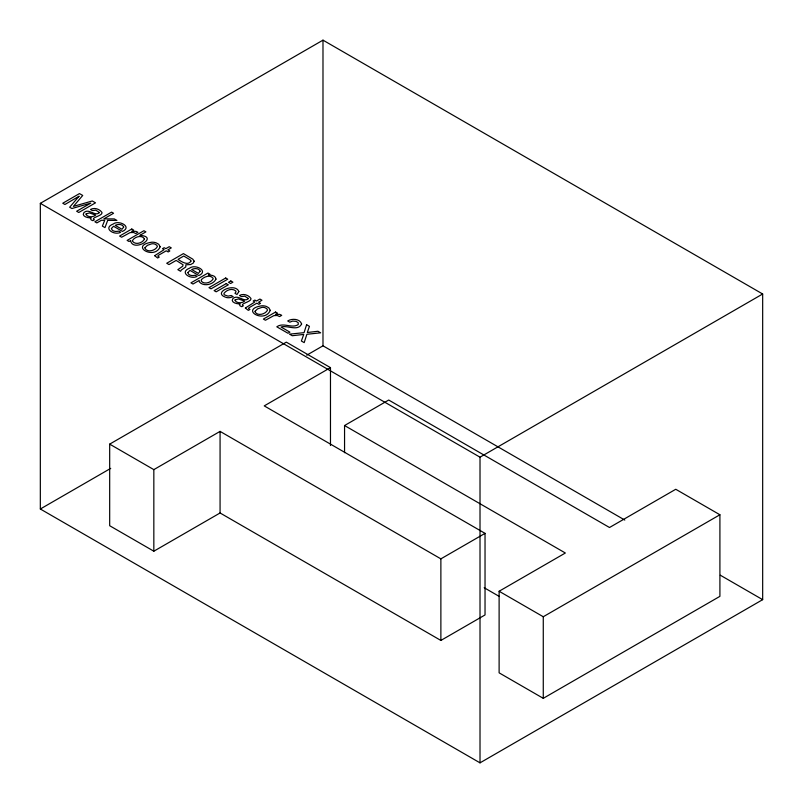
<?xml version="1.0" encoding="UTF-8"?>
<svg xmlns="http://www.w3.org/2000/svg" width="803" height="803" viewBox="0 0 803 803"><rect width="100%" height="100%" fill="white"/><g stroke="black" fill="none" stroke-linecap="round" stroke-linejoin="round"><path stroke-width="1.2" d="M40.331 203.34L322.987 40.15L762.669 293.998L762.669 599.66L480.013 762.85L40.331 509.002L40.331 203.34L480.013 457.188L762.669 293.998M330.475 367.644L264.237 405.886L485.032 533.363L485.032 614.947L440.877 640.443L220.072 512.976L153.835 551.209L109.68 525.724L109.68 444.129L286.32 342.148L330.475 367.644L330.475 445.524M40.331 509.002L110.724 468.36M306.736 355.187L322.987 345.812L624.794 520.063M109.68 444.129L153.835 469.625L220.072 431.382L440.877 558.858L485.032 533.363M344.557 425.53L388.712 400.035L609.507 527.511L675.755 489.268L719.91 514.763L719.91 596.348L543.27 698.329L499.115 672.834L499.115 591.249L565.352 553.006L344.557 425.53L344.557 452.721M499.115 591.249L543.27 616.744L719.91 514.763M720.331 575.219L762.669 599.66M484.179 587.726L499.325 596.468M543.27 616.744L543.27 698.329M480.013 457.188L480.013 762.85M440.877 558.858L440.877 640.443M322.987 40.15L322.987 345.812M220.072 431.382L220.072 512.976M153.835 469.625L153.835 551.209M238.872 291.589L236.975 294.48L234.988 293.326L236.032 291.77L235.741 290.957C232.318 287.835 226.486 289.923 224.067 293.296A3.553 2.048 0 0 0 224.549 294.932L228.042 296.146L231.214 295.504L233.201 296.658L230.501 297.522A5.912 3.413 0 0 1 226.727 297.582C210.858 292.985 235.209 281.913 238.872 291.589M154.688 255.685L157.649 258.014L159.265 257.08L157.84 256.157L158.261 255.414L166.221 250.827L168.168 251.951L169.834 250.978L167.887 249.853L171.29 247.896L169.222 246.702L165.819 248.659L164.173 247.705L162.497 248.679L164.143 249.633L154.688 255.685M245.357 308.031L248.328 310.37L249.944 309.436L248.518 308.513L248.94 307.77L256.9 303.173L258.837 304.297L260.513 303.333L258.566 302.209L261.969 300.242L259.901 299.047L256.498 301.015L254.842 300.061L253.176 301.025L254.822 301.978L245.357 308.031M111.426 228.484C111.798 231.545 116.274 231.876 118.663 231.093L120.671 232.258C114.468 235.831 102.232 228.213 113.253 224.007C118.553 219.651 132.696 226.717 122.457 231.425L113.534 226.265L111.426 228.484M187.862 272.618C188.223 275.67 192.7 276.001 195.089 275.218L197.106 276.383C190.893 279.956 178.657 272.337 189.679 268.132C194.978 263.775 209.121 270.842 198.893 275.549L189.96 270.39L187.862 272.618M99.11 212.353L99.05 213.026C94.553 216.288 88.711 207.977 83.913 212.614C81.013 216.449 88.491 218.235 91.231 217.804L90.458 218.667L91.251 219.982L92.867 220.684L94.373 219.801C89.966 217.743 101.72 216.158 102.011 212.966L101.901 212.363C99.502 208.921 94.252 207.284 90.488 209.463L92.395 210.567L95.858 210.175L99.11 212.353M248.087 298.355L248.027 299.037C243.53 302.299 237.688 293.978 232.89 298.626C229.979 302.46 237.467 304.247 240.207 303.815L239.435 304.668L240.227 305.993L241.844 306.686L243.349 305.813C238.943 303.755 250.697 302.169 250.988 298.977L250.877 298.375C248.478 294.932 243.229 293.296 239.465 295.474L241.372 296.578L244.835 296.187L248.087 298.355M145.002 247.695L144.931 248.308C147.511 252.905 155.441 250.596 157.398 246.551L156.746 245.206L154.909 244.122A3.945 2.279 0 0 0 151.707 243.831L147.401 245.327L145.002 247.695M255.123 311.273L255.043 311.875C257.622 316.482 265.552 314.174 267.509 310.119L266.867 308.774L265.02 307.7A3.945 2.279 0 0 0 261.818 307.398L257.512 308.904L255.123 311.273M194.155 261.186L193.352 263.003L190.652 264.548L185.824 264.799L185.784 266.967L181.277 270.039L180.605 271.273L177.824 269.667L182.703 266.225L183.034 264.749L176.158 260.423L168.981 264.558L166.723 263.254L183.435 253.607L192.78 259.158L194.155 261.186M144.46 238.892C142.884 242.968 135.456 245.347 132.535 241.291L132.495 240.549C134.533 236.744 142.001 234.556 144.46 238.892M130.588 240.599C132.826 252.965 159.968 236.624 139.842 235.369L145.905 231.866L143.918 230.722L127.135 240.408L129.032 241.492L130.588 240.599M160.128 246.782C154.497 260.443 129.082 245.688 151.707 242.215A7.117 4.105 0 0 1 156.354 242.928L158.753 244.283L160.128 246.782M270.24 310.359C264.619 324.021 239.194 309.255 261.818 305.782A7.117 4.105 0 0 1 266.466 306.495L268.864 307.86L270.24 310.359M86.142 213.909L86.021 214.531C88.109 217.543 93.038 217.312 95.718 215.104L89.424 212.915L86.142 213.909M235.118 299.921L234.998 300.543C237.086 303.554 242.014 303.323 244.694 301.115L238.401 298.927L235.118 299.921M123.692 227.048L121.986 229.267L115.21 225.362C117.78 224.037 122.478 223.826 123.692 227.048M200.118 271.173L198.411 273.391L191.646 269.487C194.206 268.162 198.903 267.951 200.118 271.173M190.973 261.055C188.213 266.215 181.167 261.537 178.045 259.329L183.757 256.037L190.241 259.881L190.973 261.055M301.617 324C297.742 331.78 287.394 324.904 281.02 327.012L289.923 332.151L287.986 333.265L276.794 326.811C283.419 321.943 291.87 328.899 298.244 324.573L298.214 322.706L296.076 321.341L292.643 321.08L289.793 322.174L287.715 320.969C291.88 318.249 299.961 318.671 301.617 324M215.987 279.123C213.367 284.714 203.41 286.972 199.264 281.823L199.224 280.438L193.001 284.041L190.943 282.857L207.937 273.04L209.934 274.194L208.318 275.128C211.159 274.867 215.746 275.6 215.987 279.123M306.605 324.713L304.066 332.653L289.512 334.148L292.242 335.724L303.745 334.429L301.376 341.004L304.186 342.62L306.876 334.279L320.638 332.813L317.938 331.258L307.308 332.502L309.436 326.349L306.605 324.713M107.682 220.363L104.982 227.61L102.362 226.105L104.711 220.353L101.419 220.273L96.842 222.913L94.874 221.779L111.597 212.122L113.564 213.267L103.858 218.868L114.287 218.908L116.907 220.423L107.682 220.363M201.463 279.544L201.172 281.01C204.163 284.864 210.908 282.666 213.096 279.002L213.076 278.26C210.256 274.395 204.203 276.634 201.463 279.544M78.965 196.313L69.67 207.224L71.909 208.519L90.779 203.129L76.636 211.249L78.784 212.484L95.507 202.838L92.295 200.981L73.394 206.391L82.719 195.46L79.477 193.583L62.764 203.239L64.923 204.484L78.965 196.313M131.782 229.016L119.597 236.052L121.644 237.226L130.086 232.599L133.539 232.489L135.767 233.553L137.925 232.308L135.958 231.364L131.622 231.354L133.73 230.13L131.782 229.016M225.703 278.009L208.981 287.655L211.038 288.839L227.751 279.183L225.703 278.009M226.235 283.61L214.11 290.616L216.188 291.82L228.323 284.814L226.235 283.61M230.822 280.96L228.504 282.305L230.581 283.499L232.91 282.164L230.822 280.96M275.58 312.036L263.394 319.072L265.442 320.246L273.883 315.619L277.336 315.509L279.564 316.583L281.723 315.328L279.755 314.385L275.419 314.374L277.527 313.16L275.58 312.036"/></g></svg>
